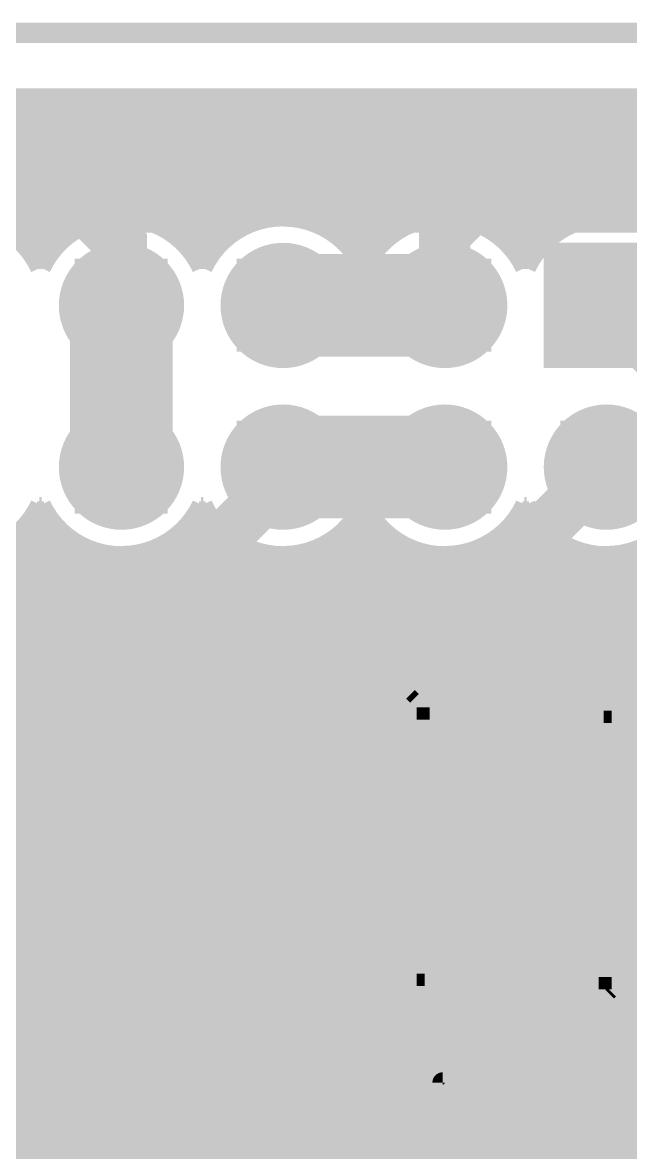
# Model space of a CAD drawing. Extents: x -5 to 208, y -5 to 206.
# Drawn here: x 133.3 to 140.82, y 192.46 to 206.43 of the extents above; entities that cross this region are included whole.
import ezdxf

# ---------------------------------------------------------------- set-up
doc = ezdxf.new("R2010")
doc.units = 0
doc.header["$MEASUREMENT"] = 0
doc.layers.get('0').update_dxf_attribs({"linetype": 'CONTINUOUS'})
for name, color, linetype in [('22-301-0_BOT', 7, 'CONTINUOUS'), ('22-301-0_DRD', 7, 'CONTINUOUS'), ('22-301-0_IN1', 1, 'CONTINUOUS'), ('22-301-0_IN2', 4, 'CONTINUOUS'), ('22-301-0_SMB', 3, 'CONTINUOUS'), ('22-301-0_SMT', 5, 'CONTINUOUS'), ('22-301-0_SST', 10, 'CONTINUOUS'), ('22-301-0_TOP', 14, 'CONTINUOUS'), ('THRUHOLE_TAP', 11, 'CONTINUOUS')]:
    doc.layers.add(name, color=color, linetype=linetype)

# ---------------------------------------------------------------- blocks, each defined once
blk = doc.blocks.new('ROUND_31')
at = {"const_width": 0.7747}
blk.add_lwpolyline([(-0.38735, 0, 1), (0.38735, 0, 1)], format="xyb", close=True, dxfattribs=at)
blk = doc.blocks.new('SQUARE_32')
blk.add_solid([(0.7747, 0.7747), (0.7747, -0.7747), (-0.7747, 0.7747), (-0.7747, -0.7747)])
blk = doc.blocks.new('ROUND_66')
at = {"const_width": 0.35052}
blk.add_lwpolyline([(-0.17526, 0, 1), (0.17526, 0, 1)], format="xyb", close=True, dxfattribs=at)
blk = doc.blocks.new('ROUND_69')
at = {"const_width": 0.35052}
blk.add_lwpolyline([(-0.17526, 0, 1), (0.17526, 0, 1)], format="xyb", close=True, dxfattribs=at)
blk = doc.blocks.new('RECTANGLE_5')
blk.add_solid([(0.4064, 0.4826), (0.4064, -0.4826), (-0.4064, 0.4826), (-0.4064, -0.4826)])
blk = doc.blocks.new('RECTANGLE_6')
blk.add_solid([(0.4826, 0.4064), (0.4826, -0.4064), (-0.4826, 0.4064), (-0.4826, -0.4064)])
blk = doc.blocks.new('RECTANGLE_15')
blk.add_solid([(1.0795, 1.3716), (1.0795, -1.3716), (-1.0795, 1.3716), (-1.0795, -1.3716)])
blk = doc.blocks.new('RECTANGLE_33')
blk.add_solid([(0.29972, 0.52451), (0.29972, -0.52451), (-0.29972, 0.52451), (-0.29972, -0.52451)])
blk = doc.blocks.new('ROUND_74')
at = {"const_width": 0.10033}
blk.add_lwpolyline([(-0.050164, 0, 1), (0.050164, 0, 1)], format="xyb", close=True, dxfattribs=at)
blk = doc.blocks.new('ROUND_79')
at = {"const_width": 0.40005}
blk.add_lwpolyline([(-0.200024, 0, 1), (0.200024, 0, 1)], format="xyb", close=True, dxfattribs=at)

msp = doc.modelspace()

# ---------------------------------------------------------------- linework, layer by layer
at = {"layer": '22-301-0_BOT', "const_width": 0.254}
for points in [[(140.52296, 199.82688, 0.4142136), (141.62532, 200.92924)], [(132.5245, 199.82688, 0.2913182), (133.52526, 200.46188)], [(133.52526, 200.46188, 0.2913182), (134.52602, 199.82434)], [(134.52602, 199.82688, 0.2910539), (135.52424, 200.46188)], [(135.52424, 200.46188, 0.2913182), (136.525, 199.82434)], [(136.525, 199.82688, 0.2910539), (137.52322, 200.46188)], [(137.52322, 200.46188, 0.2913182), (138.52398, 199.82434)], [(138.52398, 199.82688, 0.2913182), (139.52474, 200.46188)], [(139.5222, 200.46188, 0.2913182), (140.52296, 199.82434)]]:
    msp.add_lwpolyline(points, format="xyb", dxfattribs=at)
for points in [[(133.5405, 200.4314), (133.51002, 200.4314)], [(135.4836, 200.3806), (135.4836, 191.1477)], [(135.53948, 200.4314), (135.509, 200.4314)], [(137.53846, 200.4314), (137.51052, 200.4314)], [(137.541, 200.42632), (137.541, 191.1477)], [(139.53744, 200.4314), (139.5095, 200.4314)], [(133.6929, 200.2028), (133.35508, 200.2028)], [(133.4262, 200.2917), (133.4262, 190.88608)], [(133.6548, 200.25106), (133.6548, 191.09436)], [(135.69442, 200.2028), (135.3566, 200.2028)], [(137.6934, 200.2028), (137.35558, 200.2028)], [(139.69238, 200.2028), (139.35456, 200.2028)], [(139.3698, 200.22058), (139.3698, 191.1477)], [(139.5984, 200.32726), (139.5984, 191.1477)], [(135.255, 200.1012), (135.255, 191.1477)], [(135.7122, 200.18248), (135.7122, 191.1477)], [(137.3124, 200.15454), (137.3124, 191.1477)], [(137.7696, 200.12406), (137.7696, 191.1477)], [(139.827, 200.07326), (139.827, 191.1477)], [(133.9723, 199.9742), (133.07822, 199.9742)], [(133.1976, 200.05294), (133.1976, 166.37)], [(133.8834, 200.03008), (133.8834, 191.17056)], [(135.0264, 199.94626), (135.0264, 191.1477)], [(135.97128, 199.9742), (135.0772, 199.9742)], [(135.9408, 199.99198), (135.9408, 191.1477)], [(137.97026, 199.9742), (137.07618, 199.9742)], [(137.0838, 199.97674), (137.0838, 191.1477)], [(137.9982, 199.95896), (137.9982, 191.1477)], [(139.97178, 199.9742), (139.07516, 199.9742)], [(139.1412, 200.01484), (139.1412, 191.1477)], [(140.0556, 199.93102), (140.0556, 191.1477)], [(134.112, 199.90562), (134.112, 191.16802)], [(134.3406, 199.84212), (134.3406, 191.1477)], [(134.5692, 199.82688), (134.5692, 191.1477)], [(134.7978, 199.8599), (134.7978, 191.1477)], [(136.1694, 199.8853), (136.1694, 191.1477)], [(136.398, 199.83196), (136.398, 191.1477)], [(136.6266, 199.82942), (136.6266, 191.1477)], [(136.8552, 199.87514), (136.8552, 191.1477)], [(138.2268, 199.86752), (138.2268, 191.1477)], [(138.4554, 199.82688), (138.4554, 191.1477)], [(138.684, 199.83704), (138.684, 191.1477)], [(138.9126, 199.89546), (138.9126, 191.1477)], [(140.2842, 199.85228), (140.2842, 191.1477)], [(140.5128, 199.82688), (140.5128, 191.1477)], [(140.7414, 199.8472), (140.7414, 191.1477)], [(195.834, 199.7456), (109.5502, 199.7456)], [(195.834, 199.517), (109.26318, 199.517)], [(195.834, 199.2884), (109.21746, 199.2884)], [(195.834, 199.0598), (109.5248, 199.0598)], [(195.834, 198.8312), (109.70768, 198.8312)], [(195.834, 198.6026), (109.82198, 198.6026)], [(195.834, 198.374), (109.89056, 198.374)], [(195.834, 198.1454), (109.91342, 198.1454)], [(195.834, 197.9168), (109.89818, 197.9168)], [(195.834, 197.6882), (109.8423, 197.6882)], [(195.834, 197.4596), (109.73816, 197.4596)], [(195.834, 197.231), (109.57306, 197.231)], [(195.834, 197.0024), (109.30382, 197.0024)], [(195.834, 196.7738), (106.6927, 196.7738)], [(195.834, 196.5452), (106.6927, 196.5452)], [(195.834, 196.3166), (106.6927, 196.3166)], [(195.834, 196.088), (106.6927, 196.088)], [(195.834, 195.8594), (106.6927, 195.8594)], [(195.834, 195.6308), (106.6927, 195.6308)], [(195.834, 195.4022), (106.6927, 195.4022)], [(202.057, 195.1736), (106.6927, 195.1736)], [(202.057, 194.945), (106.6927, 194.945)], [(202.057, 194.7164), (106.6927, 194.7164)], [(202.057, 194.4878), (106.6927, 194.4878)], [(202.057, 194.2592), (106.6927, 194.2592)], [(202.057, 194.0306), (106.6927, 194.0306)], [(202.057, 193.802), (106.6927, 193.802)], [(202.057, 193.5734), (106.6927, 193.5734)], [(178.61534, 193.3448), (106.72318, 193.3448)], [(178.35626, 193.1162), (106.70032, 193.1162)], [(178.12766, 192.8876), (106.58856, 192.8876)], [(177.89906, 192.659), (106.2863, 192.659)], [(177.67046, 192.4304), (104.14508, 192.4304)]]:
    msp.add_lwpolyline(points, dxfattribs=at)
at = {"layer": '22-301-0_DRD', "const_width": 0.254}
for points in [[(205.00086, 206.2988), (-2.99974, 206.2988)], [(134.52602, 203.56322), (134.52602, 202.29322)], [(136.525, 203.56322), (136.525, 202.29322)], [(138.52398, 203.56322), (138.52398, 202.29322)], [(140.52296, 203.56322), (140.52296, 202.29322)], [(135.16102, 202.92822), (133.89102, 202.92822)], [(137.16, 202.92822), (135.89, 202.92822)], [(139.15898, 202.92822), (137.88898, 202.92822)], [(141.15796, 202.92822), (139.88796, 202.92822)], [(134.52602, 201.56424), (134.52602, 200.29424)], [(136.525, 201.56424), (136.525, 200.29424)], [(138.52398, 201.56424), (138.52398, 200.29424)], [(140.52296, 201.56424), (140.52296, 200.29424)], [(135.16102, 200.92924), (133.89102, 200.92924)], [(137.16, 200.92924), (135.89, 200.92924)], [(139.15898, 200.92924), (137.88898, 200.92924)], [(141.15796, 200.92924), (139.88796, 200.92924)], [(135.5598, 194.818), (135.1788, 194.437)], [(135.5598, 194.818), (135.1788, 194.437)], [(136.0678, 194.818), (135.5598, 194.818)], [(136.0678, 194.818), (135.5598, 194.818)], [(136.4488, 194.437), (136.0678, 194.818)], [(136.4488, 194.437), (136.0678, 194.818)], [(135.1788, 194.437), (135.1788, 193.929)], [(135.1788, 194.437), (135.1788, 193.929)], [(136.4488, 193.929), (136.4488, 194.437)], [(136.4488, 193.929), (136.4488, 194.437)], [(135.1788, 193.929), (135.5598, 193.548)], [(135.1788, 193.929), (135.5598, 193.548)], [(136.0678, 193.548), (136.4488, 193.929)], [(136.0678, 193.548), (136.4488, 193.929)], [(135.5598, 193.548), (136.0678, 193.548)], [(135.5598, 193.548), (136.0678, 193.548)]]:
    msp.add_lwpolyline(points, dxfattribs=at)
at = {"layer": '22-301-0_IN1'}
for points, const_width in [([(162.3695, 202.92822), (162.3695, 204.9272), (162.3695, 204.978), (147.066, 204.978), (132.588, 204.978), (132.461, 204.978), (100.965, 204.978), (3.67792, 204.978), (0, 201.30008)], 1.27), ([(147.066, 204.978), (132.588, 204.978)], 1.27), ([(133.477, 200.37044), (133.477, 190.95212)], 0.254), ([(133.5659, 200.3806), (133.48208, 200.3806)], 0.254), ([(135.56742, 200.3806), (135.4836, 200.3806)], 0.254), ([(135.5344, 200.44156), (135.5344, 167.259)], 0.254), ([(137.5664, 200.3806), (137.48258, 200.3806)], 0.254), ([(139.56538, 200.3806), (139.48156, 200.3806)], 0.254), ([(137.3632, 200.21042), (137.3632, 167.259)], 0.254), ([(137.5918, 200.33742), (137.5918, 167.259)], 0.254), ([(139.4206, 200.28662), (139.4206, 167.259)], 0.254), ([(139.6492, 200.25614), (139.6492, 167.259)], 0.254), ([(133.2484, 200.09612), (133.2484, 167.259)], 0.254), ([(133.74116, 200.152), (133.30936, 200.152)], 0.254), ([(133.7056, 200.1901), (133.7056, 191.11976)], 0.254), ([(135.3058, 200.14946), (135.3058, 167.259)], 0.254), ([(135.74014, 200.152), (135.30834, 200.152)], 0.254), ([(135.763, 200.13168), (135.763, 167.259)], 0.254), ([(137.73912, 200.152), (137.30732, 200.152)], 0.254), ([(137.8204, 200.07834), (137.8204, 167.259)], 0.254), ([(139.74064, 200.152), (139.3063, 200.152)], 0.254), ([(134.07136, 199.9234), (132.97916, 199.9234)], 0.254), ([(133.9342, 199.99706), (133.9342, 191.17818)], 0.254), ([(136.07034, 199.9234), (134.97814, 199.9234)], 0.254), ([(135.0772, 199.9742), (135.0772, 167.259)], 0.254), ([(135.9916, 199.96404), (135.9916, 167.259)], 0.254), ([(138.06932, 199.9234), (136.97712, 199.9234)], 0.254), ([(137.1346, 200.00976), (137.1346, 167.259)], 0.254), ([(138.049, 199.93356), (138.049, 167.259)], 0.254), ([(140.07084, 199.9234), (138.9761, 199.9234)], 0.254), ([(139.192, 200.0504), (139.192, 167.259)], 0.254), ([(139.8778, 200.03516), (139.8778, 167.259)], 0.254), ([(134.1628, 199.88784), (134.1628, 191.15532)], 0.254), ([(134.3914, 199.8345), (134.3914, 191.04356)], 0.254), ([(134.62, 199.82942), (134.62, 190.7413)], 0.254), ([(134.8486, 199.87514), (134.8486, 167.259)], 0.254), ([(136.2202, 199.86752), (136.2202, 167.259)], 0.254), ([(136.4488, 199.82942), (136.4488, 167.259)], 0.254), ([(136.6774, 199.83704), (136.6774, 167.259)], 0.254), ([(136.906, 199.89292), (136.906, 167.259)], 0.254), ([(138.2776, 199.85228), (138.2776, 167.259)], 0.254), ([(138.5062, 199.82688), (138.5062, 167.259)], 0.254), ([(138.7348, 199.84466), (138.7348, 167.259)], 0.254), ([(138.9634, 199.91578), (138.9634, 167.259)], 0.254), ([(140.1064, 199.90816), (140.1064, 167.259)], 0.254), ([(140.335, 199.84212), (140.335, 167.259)], 0.254), ([(140.5636, 199.82688), (140.5636, 168.69664)], 0.254), ([(140.7922, 199.8599), (140.7922, 168.88206)], 0.254), ([(199.2122, 199.6948), (109.4994, 199.6948)], 0.254), ([(199.4408, 199.4662), (109.1692, 199.4662)], 0.254), ([(199.644, 199.2376), (109.30382, 199.2376)], 0.254), ([(199.644, 199.009), (109.57306, 199.009)], 0.254), ([(199.644, 198.7804), (109.73816, 198.7804)], 0.254), ([(199.644, 198.5518), (109.8423, 198.5518)], 0.254), ([(199.644, 198.3232), (109.89818, 198.3232)], 0.254), ([(199.644, 198.0946), (109.91342, 198.0946)], 0.254), ([(199.644, 197.866), (109.89056, 197.866)], 0.254), ([(199.644, 197.6374), (109.82198, 197.6374)], 0.254), ([(199.644, 197.4088), (109.70768, 197.4088)], 0.254), ([(199.644, 197.1802), (109.5248, 197.1802)], 0.254), ([(199.644, 196.9516), (109.21746, 196.9516)], 0.254), ([(199.644, 196.723), (71.53402, 196.723)], 0.254), ([(199.644, 196.4944), (71.53656, 196.4944)], 0.254), ([(199.644, 196.2658), (71.46036, 196.2658)], 0.254), ([(199.644, 196.0372), (71.25208, 196.0372)], 0.254), ([(199.644, 195.8086), (67.691, 195.8086)], 0.254), ([(199.644, 195.58), (67.691, 195.58)], 0.254), ([(199.644, 195.3514), (67.691, 195.3514)], 0.254), ([(199.644, 195.1228), (98.81108, 195.1228)], 0.254), ([(199.644, 194.8942), (99.01936, 194.8942)], 0.254), ([(199.644, 194.6656), (99.09556, 194.6656)], 0.254), ([(199.644, 194.437), (99.09302, 194.437)], 0.254), ([(199.644, 194.2084), (99.00412, 194.2084)], 0.254), ([(199.644, 193.9798), (98.77298, 193.9798)], 0.254), ([(199.644, 193.7512), (106.54792, 193.7512)], 0.254), ([(199.644, 193.5226), (106.68508, 193.5226)], 0.254), ([(199.644, 193.294), (106.72572, 193.294)], 0.254), ([(199.644, 193.0654), (106.68508, 193.0654)], 0.254), ([(199.644, 192.8368), (106.54792, 192.8368)], 0.254), ([(199.644, 192.6082), (104.18318, 192.6082)], 0.254), ([(199.644, 192.3796), (104.12476, 192.3796)], 0.254)]:
    msp.add_lwpolyline(points, dxfattribs=dict(at, const_width=const_width))
at = {"layer": '22-301-0_IN1', "const_width": 0.254}
for points in [[(140.52296, 199.82688, 0.4142136), (141.62532, 200.92924)], [(132.5245, 199.82688, 0.2913182), (133.52526, 200.46188)], [(133.52526, 200.46188, 0.2913182), (134.52602, 199.82434)], [(134.52602, 199.82688, 0.2910539), (135.52424, 200.46188)], [(135.52424, 200.46188, 0.2913182), (136.525, 199.82434)], [(136.525, 199.82688, 0.2910539), (137.52322, 200.46188)], [(137.52322, 200.46188, 0.2913182), (138.52398, 199.82434)], [(138.52398, 199.82688, 0.2913182), (139.52474, 200.46188)], [(139.5222, 200.46188, 0.2913182), (140.52296, 199.82434)]]:
    msp.add_lwpolyline(points, format="xyb", dxfattribs=at)
at = {"layer": '22-301-0_IN2', "const_width": 0.254}
for points in [[(146.43608, 205.232), (67.691, 205.232)], [(133.2484, 205.232), (133.2484, 203.76388)], [(133.477, 205.232), (133.477, 203.48956)], [(133.7056, 205.232), (133.7056, 203.66736)], [(133.9342, 205.232), (133.9342, 203.8604)], [(134.1628, 205.232), (134.1628, 203.97216)], [(134.3914, 205.232), (134.3914, 204.0255)], [(134.62, 205.232), (134.62, 204.02804)], [(134.8486, 205.232), (134.8486, 203.98486)], [(135.0772, 205.232), (135.0772, 203.8858)], [(135.3058, 205.232), (135.3058, 203.71054)], [(135.5344, 205.232), (135.5344, 203.4159)], [(135.763, 205.232), (135.763, 203.72832)], [(135.9916, 205.232), (135.9916, 203.89596)], [(136.2202, 205.232), (136.2202, 203.98994)], [(136.4488, 205.232), (136.4488, 204.03058)], [(136.6774, 205.232), (136.6774, 204.02296)], [(136.906, 205.232), (136.906, 203.96454)], [(137.1346, 205.232), (137.1346, 203.85024)], [(137.3632, 205.232), (137.3632, 203.64704)], [(137.5918, 205.232), (137.5918, 203.52004)], [(137.8204, 205.232), (137.8204, 203.77912)], [(138.049, 205.232), (138.049, 203.92644)], [(138.2776, 205.232), (138.2776, 204.00518)], [(138.5062, 205.232), (138.5062, 204.03312)], [(138.7348, 205.232), (138.7348, 204.0128)], [(138.9634, 205.232), (138.9634, 203.94168)], [(139.192, 205.232), (139.192, 203.80706)], [(139.4206, 205.232), (139.4206, 203.57338)], [(139.6492, 205.232), (139.6492, 203.60132)], [(139.8778, 205.232), (139.8778, 203.82484)], [(140.1064, 205.232), (140.1064, 203.95184)], [(140.335, 205.232), (140.335, 204.01534)], [(140.5636, 205.232), (140.5636, 204.03312)], [(140.7922, 205.232), (140.7922, 204.0001)], [(146.39798, 205.105), (67.691, 205.105)], [(146.3929, 204.8764), (67.691, 204.8764)], [(146.47164, 204.6478), (67.691, 204.6478)], [(146.67738, 204.4192), (67.691, 204.4192)], [(199.644, 204.1906), (67.691, 204.1906)], [(134.13486, 203.962), (132.91566, 203.962)], [(136.13384, 203.962), (134.91464, 203.962)], [(138.13282, 203.962), (136.91362, 203.962)], [(140.13434, 203.962), (138.9126, 203.962)], [(161.98088, 203.962), (140.91412, 203.962)], [(133.7691, 203.7334), (133.28142, 203.7334)], [(135.76808, 203.7334), (135.2804, 203.7334)], [(137.76706, 203.7334), (137.28192, 203.7334)], [(139.76604, 203.7334), (139.2809, 203.7334)], [(133.58368, 203.5048), (133.46684, 203.5048)], [(135.58266, 203.5048), (135.46582, 203.5048)], [(137.58164, 203.5048), (137.46734, 203.5048)], [(139.58062, 203.5048), (139.46632, 203.5048)], [(133.477, 200.37044), (133.477, 190.95212)], [(135.5344, 200.44156), (135.5344, 179.6542)], [(133.61416, 200.3044), (133.43382, 200.3044)], [(135.61568, 200.3044), (135.43534, 200.3044)], [(137.3632, 200.21042), (137.3632, 179.6542)], [(137.61466, 200.3044), (137.43432, 200.3044)], [(137.5918, 200.33742), (137.5918, 179.6542)], [(139.4206, 200.28662), (139.4206, 179.6542)], [(139.61364, 200.3044), (139.4333, 200.3044)], [(139.6492, 200.25614), (139.6492, 179.6542)], [(133.82498, 200.0758), (133.22554, 200.0758)], [(133.2484, 200.09612), (133.2484, 179.6542)], [(133.7056, 200.1901), (133.7056, 191.11976)], [(135.82396, 200.0758), (135.22452, 200.0758)], [(135.3058, 200.14946), (135.3058, 179.6542)], [(135.763, 200.13168), (135.763, 179.6542)], [(137.82294, 200.0758), (137.2235, 200.0758)], [(137.8204, 200.07834), (137.8204, 179.6542)], [(139.82446, 200.0758), (139.22248, 200.0758)], [(133.9342, 199.99706), (133.9342, 191.17818)], [(135.0772, 199.9742), (135.0772, 179.6542)], [(135.9916, 199.96404), (135.9916, 179.6542)], [(137.1346, 200.00976), (137.1346, 179.6542)], [(138.049, 199.93356), (138.049, 179.6542)], [(139.192, 200.0504), (139.192, 179.6542)], [(139.8778, 200.03516), (139.8778, 179.6542)], [(134.31012, 199.8472), (132.7404, 199.8472)], [(134.1628, 199.88784), (134.1628, 191.15532)], [(134.3914, 199.8345), (134.3914, 191.04356)], [(134.62, 199.82942), (134.62, 190.7413)], [(136.3091, 199.8472), (134.73938, 199.8472)], [(134.8486, 199.87514), (134.8486, 179.6542)], [(136.2202, 199.86752), (136.2202, 179.6542)], [(136.4488, 199.82942), (136.4488, 179.6542)], [(136.6774, 199.83704), (136.6774, 179.6542)], [(138.30808, 199.8472), (136.7409, 199.8472)], [(136.906, 199.89292), (136.906, 179.6542)], [(138.2776, 199.85228), (138.2776, 179.6542)], [(138.5062, 199.82688), (138.5062, 179.6542)], [(138.7348, 199.84466), (138.7348, 179.6542)], [(140.30706, 199.8472), (138.73988, 199.8472)], [(138.9634, 199.91578), (138.9634, 179.6542)], [(140.1064, 199.90816), (140.1064, 179.6542)], [(140.335, 199.84212), (140.335, 179.6542)], [(140.5636, 199.82688), (140.5636, 179.6542)], [(162.1536, 199.8472), (140.73886, 199.8472)], [(140.7922, 199.8599), (140.7922, 179.6542)], [(199.644, 199.6186), (109.4105, 199.6186)], [(199.644, 199.39), (108.97616, 199.39)], [(199.644, 199.1614), (109.4105, 199.1614)], [(199.644, 198.9328), (109.63656, 198.9328)], [(199.644, 198.7042), (109.7788, 198.7042)], [(199.644, 198.4756), (109.86516, 198.4756)], [(199.644, 198.247), (109.90834, 198.247)], [(199.644, 198.0184), (109.91088, 198.0184)], [(199.644, 197.7898), (109.87278, 197.7898)], [(199.644, 197.5612), (109.7915, 197.5612)], [(199.644, 197.3326), (109.65434, 197.3326)], [(199.644, 197.104), (109.44098, 197.104)], [(199.644, 196.8754), (109.05236, 196.8754)], [(199.644, 196.6468), (71.54418, 196.6468)], [(199.644, 196.4182), (71.52132, 196.4182)], [(199.644, 196.1896), (71.40956, 196.1896)], [(199.644, 195.961), (71.1073, 195.961)], [(199.644, 195.7324), (67.691, 195.7324)], [(199.644, 195.5038), (67.691, 195.5038)], [(199.644, 195.2752), (67.691, 195.2752)], [(199.644, 195.0466), (98.90252, 195.0466)], [(199.644, 194.818), (99.05492, 194.818)], [(199.644, 194.5894), (99.10318, 194.5894)], [(199.644, 194.3608), (99.0727, 194.3608)], [(199.644, 194.1322), (98.95078, 194.1322)], [(199.644, 193.9036), (106.34472, 193.9036)], [(199.644, 193.675), (106.60888, 193.675)], [(199.644, 193.4464), (106.70794, 193.4464)], [(199.644, 193.2178), (106.72064, 193.2178)], [(199.644, 192.9892), (106.65206, 192.9892)], [(199.644, 192.7606), (106.46664, 192.7606)], [(199.644, 192.532), (104.17302, 192.532)]]:
    msp.add_lwpolyline(points, dxfattribs=at)
for points in [[(133.52526, 203.39558, 0.2913182), (132.5245, 204.03312)], [(134.52602, 204.03312, 0.2913186), (133.52526, 203.39558)], [(135.52424, 203.39558, 0.2910537), (134.52602, 204.03058)], [(136.525, 204.03312, 0.2913186), (135.52424, 203.39558)], [(137.52322, 203.39812, 0.2904887), (136.525, 204.03058)], [(138.52398, 204.03312, 0.2907538), (137.52322, 203.39812)], [(139.5222, 203.39558, 0.2910537), (138.52398, 204.03058)], [(140.52296, 204.03312, 0.2910543), (139.52474, 203.39558)], [(141.62786, 202.92822, 0.4142136), (140.52296, 204.03312)], [(140.52296, 199.82688, 0.4142136), (141.62532, 200.92924)], [(132.5245, 199.82688, 0.2913182), (133.52526, 200.46188)], [(133.52526, 200.46188, 0.2913182), (134.52602, 199.82434)], [(134.52602, 199.82688, 0.2910539), (135.52424, 200.46188)], [(135.52424, 200.46188, 0.2913182), (136.525, 199.82434)], [(136.525, 199.82688, 0.2910539), (137.52322, 200.46188)], [(137.52322, 200.46188, 0.2913182), (138.52398, 199.82434)], [(138.52398, 199.82688, 0.2913182), (139.52474, 200.46188)], [(139.5222, 200.46188, 0.2913182), (140.52296, 199.82434)]]:
    msp.add_lwpolyline(points, format="xyb", dxfattribs=at)
at = {"layer": '22-301-0_SST'}
for points, const_width in [([(142.0241, 204.92974), (130.52552, 204.92974), (130.52552, 199.17918), (142.52448, 199.17918), (142.52448, 204.92974), (142.0241, 204.92974)], 0.19812), ([(135.0264, 204.92974), (135.0264, 203.92898), (130.52552, 203.92898)], 0.19812), ([(138.0236, 204.92974), (138.0236, 203.92898), (142.52448, 203.92898)], 0.19812), ([(141.29004, 204.93228), (141.29004, 204.68082), (140.03782, 204.68082)], 0.14986), ([(140.03782, 204.93228), (140.03782, 204.68082)], 0.14986), ([(141.29004, 204.93228), (140.03782, 204.93228)], 0.14986), ([(141.29004, 204.88656), (140.03782, 204.88656)], 0.14986), ([(140.10894, 204.93228), (140.10894, 204.68082)], 0.14986), ([(140.24356, 204.93228), (140.24356, 204.68082)], 0.14986), ([(140.37818, 204.93228), (140.37818, 204.68082)], 0.14986), ([(140.51026, 204.93228), (140.51026, 204.68082)], 0.14986), ([(140.64488, 204.93228), (140.64488, 204.68082)], 0.14986), ([(140.7795, 204.93228), (140.7795, 204.68082)], 0.14986), ([(141.29004, 204.75194), (140.03782, 204.75194)], 0.14986), ([(135.02386, 204.18044), (130.52552, 204.18044)], 0.14986), ([(138.02614, 204.18044), (142.52448, 204.18044)], 0.14986), ([(134.0231, 203.43114), (135.02386, 202.43038)], 0.14986), ([(135.02386, 203.43114), (134.0231, 202.43038)], 0.14986), ([(135.02386, 202.43038), (135.02386, 203.43114), (134.0231, 203.43114), (134.0231, 202.43038), (135.02386, 202.43038)], 0.14986), ([(137.02538, 202.43038), (137.02538, 203.43114), (136.02462, 203.43114), (136.02462, 202.43038), (137.02538, 202.43038)], 0.14986), ([(136.02462, 203.43114), (137.02538, 202.43038)], 0.14986), ([(137.02538, 203.43114), (136.02462, 202.43038)], 0.14986), ([(138.02614, 203.43114), (139.0269, 202.43038)], 0.14986), ([(139.0269, 202.43038), (139.0269, 203.43114), (138.02614, 203.43114), (138.02614, 202.43038), (139.0269, 202.43038)], 0.14986), ([(139.0269, 203.43114), (138.02614, 202.43038)], 0.14986), ([(141.02842, 202.43038), (141.02842, 203.43114), (140.02766, 203.43114), (140.02766, 202.43038), (141.02842, 202.43038)], 0.14986), ([(140.02766, 203.43114), (141.02842, 202.43038)], 0.14986), ([(141.02842, 203.43114), (140.02766, 202.43038)], 0.14986), ([(135.02386, 200.42886), (135.02386, 201.42962), (134.0231, 201.42962), (134.0231, 200.42886), (135.02386, 200.42886)], 0.14986), ([(134.0231, 201.42962), (135.02386, 200.42886)], 0.14986), ([(135.02386, 201.42962), (134.0231, 200.42886)], 0.14986), ([(137.02538, 200.42886), (137.02538, 201.42962), (136.02462, 201.42962), (136.02462, 200.42886), (137.02538, 200.42886)], 0.14986), ([(136.02462, 201.42962), (137.02538, 200.42886)], 0.14986), ([(137.02538, 201.42962), (136.02462, 200.42886)], 0.14986), ([(139.0269, 200.42886), (139.0269, 201.42962), (138.02614, 201.42962), (138.02614, 200.42886), (139.0269, 200.42886)], 0.14986), ([(138.02614, 201.42962), (139.0269, 200.42886)], 0.14986), ([(139.0269, 201.42962), (138.02614, 200.42886)], 0.14986), ([(141.02842, 201.42962), (140.02766, 200.42886)], 0.14986), ([(141.02842, 200.42886), (141.02842, 201.42962), (140.02766, 201.42962), (140.02766, 200.42886), (141.02842, 200.42886)], 0.14986), ([(140.02766, 201.42962), (141.02842, 200.42886)], 0.14986), ([(130.52552, 199.67956), (142.52448, 199.67956)], 0.14986), ([(140.52804, 199.17918), (139.52728, 199.17918), (139.52728, 198.92772), (133.52272, 198.92772), (133.52272, 199.17918)], 0.19812), ([(136.81456, 198.21144), (132.461, 198.21398), (130.8227, 198.21398), (130.8227, 194.21602), (137.9474, 194.2084), (138.4046, 194.6656), (138.4046, 197.866), (137.9728, 198.2216), (136.81456, 198.21144)], 0.1524), ([(135.4328, 198.1708), (135.4328, 194.2338)], 0.1524), ([(141.95044, 194.21856), (146.304, 194.21602), (147.9423, 194.21602), (147.9423, 198.21398), (140.8176, 198.2216), (140.3604, 197.7644), (140.3604, 194.564), (140.7922, 194.2084), (141.95044, 194.21856)], 0.1524), ([(137.6172, 198.03364), (137.6172, 197.74662)], 0.1524), ([(138.0998, 198.12), (138.1506, 198.0692)], 0.1524), ([(138.0998, 198.12), (138.2014, 198.0184), (138.176, 197.993), (138.176, 194.4878)], 0.1524), ([(138.1506, 198.0692), (138.2014, 197.993)], 0.1524), ([(137.79246, 197.97776), (137.541, 197.97776)], 0.1524), ([(137.75436, 198.01586), (137.75436, 197.7644)], 0.1524), ([(138.33602, 197.88124), (138.176, 197.88124)], 0.1524), ([(138.2014, 197.993), (138.3538, 197.866)], 0.1524), ([(138.2014, 197.993), (138.2014, 194.5132)], 0.1524), ([(138.33856, 197.8787), (138.33856, 194.65036)], 0.1524), ([(140.589, 197.9422), (140.4112, 197.7644)], 0.1524), ([(140.589, 197.9422), (140.589, 194.437)], 0.1524), ([(137.81024, 197.8406), (137.52322, 197.8406)], 0.1524), ([(138.3538, 197.74408), (138.176, 197.74408)], 0.1524), ([(138.3538, 197.866), (138.3538, 194.6656)], 0.1524), ([(140.4112, 197.7644), (140.4112, 194.564), (140.5636, 194.437), (140.6144, 194.3608), (140.6652, 194.31)], 0.1524), ([(140.589, 197.8406), (140.4874, 197.8406)], 0.1524), ([(140.5128, 197.866), (140.5128, 194.48018)], 0.1524), ([(138.3538, 197.60692), (138.176, 197.60692)], 0.1524), ([(140.589, 197.70344), (140.4112, 197.70344)], 0.1524), ([(138.3538, 197.46976), (138.176, 197.46976)], 0.1524), ([(140.589, 197.56628), (140.4112, 197.56628)], 0.1524), ([(138.3538, 197.3326), (138.176, 197.3326)], 0.1524), ([(140.589, 197.42912), (140.4112, 197.42912)], 0.1524), ([(138.3538, 197.19544), (138.176, 197.19544)], 0.1524), ([(140.589, 197.29196), (140.4112, 197.29196)], 0.1524), ([(138.3538, 197.05828), (138.176, 197.05828)], 0.1524), ([(140.589, 197.1548), (140.4112, 197.1548)], 0.1524), ([(138.3538, 196.92112), (138.176, 196.92112)], 0.1524), ([(140.589, 197.01764), (140.4112, 197.01764)], 0.1524), ([(138.3538, 196.78396), (138.176, 196.78396)], 0.1524), ([(140.589, 196.88048), (140.4112, 196.88048)], 0.1524), ([(138.3538, 196.6468), (138.176, 196.6468)], 0.1524), ([(140.589, 196.74332), (140.4112, 196.74332)], 0.1524), ([(138.3538, 196.50964), (138.176, 196.50964)], 0.1524), ([(140.589, 196.60616), (140.4112, 196.60616)], 0.1524), ([(138.3538, 196.37248), (138.176, 196.37248)], 0.1524), ([(140.589, 196.469), (140.4112, 196.469)], 0.1524), ([(138.3538, 196.23532), (138.176, 196.23532)], 0.1524), ([(140.589, 196.33184), (140.4112, 196.33184)], 0.1524), ([(138.3538, 196.09816), (138.176, 196.09816)], 0.1524), ([(138.91006, 195.66636), (138.73988, 195.72478), (138.73988, 196.08038), (138.91006, 196.1388), (139.5857, 196.1388), (139.75588, 196.08038), (139.75588, 195.72478), (139.5857, 195.66636)], 0.1524), ([(140.589, 196.19468), (140.4112, 196.19468)], 0.1524), ([(138.3538, 195.961), (138.176, 195.961)], 0.1524), ([(140.589, 196.05752), (140.4112, 196.05752)], 0.1524), ([(138.3538, 195.82384), (138.176, 195.82384)], 0.1524), ([(140.589, 195.92036), (140.4112, 195.92036)], 0.1524), ([(140.589, 195.7832), (140.4112, 195.7832)], 0.1524), ([(138.3538, 195.68668), (138.176, 195.68668)], 0.1524), ([(140.589, 195.64604), (140.4112, 195.64604)], 0.1524), ([(138.3538, 195.54952), (138.176, 195.54952)], 0.1524), ([(140.589, 195.50888), (140.4112, 195.50888)], 0.1524), ([(138.3538, 195.41236), (138.176, 195.41236)], 0.1524), ([(138.73988, 194.82816), (138.73988, 195.3006), (139.41806, 194.82816), (139.5857, 194.82816), (139.75588, 194.88658), (139.75588, 195.24218), (139.5857, 195.3006)], 0.1524), ([(140.589, 195.37172), (140.4112, 195.37172)], 0.1524), ([(138.3538, 195.2752), (138.176, 195.2752)], 0.1524), ([(140.589, 195.23456), (140.4112, 195.23456)], 0.1524), ([(138.3538, 195.13804), (138.176, 195.13804)], 0.1524), ([(140.589, 195.0974), (140.4112, 195.0974)], 0.1524), ([(138.3538, 195.00088), (138.176, 195.00088)], 0.1524), ([(140.589, 194.96024), (140.4112, 194.96024)], 0.1524), ([(138.3538, 194.86372), (138.176, 194.86372)], 0.1524), ([(140.589, 194.82308), (140.4112, 194.82308)], 0.1524), ([(138.3538, 194.72656), (138.176, 194.72656)], 0.1524), ([(138.3538, 194.6656), (138.176, 194.4878)], 0.1524), ([(140.589, 194.68592), (140.4112, 194.68592)], 0.1524), ([(138.2776, 194.5894), (138.176, 194.5894)], 0.1524), ([(140.589, 194.54876), (140.42898, 194.54876)], 0.1524), ([(140.589, 194.437), (140.5636, 194.4116)], 0.1524), ([(140.5636, 194.4116), (140.6652, 194.31)], 0.1524), ([(138.73988, 194.1068), (138.73988, 194.34556)], 0.1524), ([(138.73988, 194.22618), (139.75588, 194.22618), (139.5857, 194.34556)], 0.1524), ([(133.1595, 193.8655), (133.1595, 190.9445), (134.7978, 190.9445), (134.7978, 193.8655), (133.1595, 193.8655)], 0.1524), ([(135.0645, 192.2145), (137.9855, 192.2145), (137.9855, 193.8528), (135.0645, 193.8528), (135.0645, 192.2145)], 0.1524), ([(140.94968, 193.3194), (140.94968, 193.3702), (140.89888, 193.3702), (138.49858, 193.3702), (138.45032, 193.3702), (138.45032, 193.3194)], 0.1524), ([(138.45032, 190.2206), (138.45032, 193.3194)], 0.1524), ([(139.40028, 193.3194), (138.99896, 193.3194)], 0.1524)]:
    msp.add_lwpolyline(points, dxfattribs=dict(at, const_width=const_width))
at = {"layer": '22-301-0_SST', "const_width": 0.1524}
for points in [[(137.668, 198.0438, 0.4142136), (137.5156, 197.8914)], [(137.8204, 197.8914, 0.4142136), (137.668, 198.0438)], [(137.5156, 197.8914, 0.4142136), (137.668, 197.739)], [(137.668, 197.739, 0.4142136), (137.8204, 197.8914)], [(138.49858, 193.3702, 0.4142136), (138.44778, 193.3194)]]:
    msp.add_lwpolyline(points, format="xyb", dxfattribs=at)
at = {"layer": '22-301-0_TOP'}
for points, const_width in [([(134.52602, 202.92822), (134.52602, 203.67498), (133.35, 204.851), (130.556, 204.851), (127.635, 201.93), (127.635, 192.93078)], 0.635), ([(138.52398, 202.92822), (138.52398, 203.80198), (139.446, 204.724), (142.748, 204.724), (144.78, 202.692), (144.78, 202.6412)], 0.635), ([(134.52602, 202.92822), (134.52602, 200.92924)], 1.27), ([(138.52398, 202.92822), (136.525, 202.92822)], 1.27), ([(141.9352, 196.215), (141.9352, 196.2912), (142.621, 196.977), (142.621, 200.83272), (140.52296, 202.92822)], 0.635), ([(138.52398, 200.92924), (136.525, 200.92924)], 1.27), ([(133.985, 193.1162), (134.62, 193.7512), (134.62, 198.882), (136.525, 200.787), (136.525, 200.92924)], 0.635), ([(140.52296, 200.92924), (136.8298, 197.23608), (136.8298, 196.215)], 0.635), ([(136.8298, 196.215), (137.2362, 195.8086), (137.2362, 193.04)], 0.635), ([(133.7945, 194.3354), (130.8227, 194.3354)], 0.254), ([(133.2992, 194.3354), (133.2992, 194.0306)], 0.254), ([(133.5278, 194.3354), (133.5278, 194.0306)], 0.254), ([(133.7564, 194.3354), (133.7564, 194.05346)], 0.254), ([(133.7945, 194.3354), (133.7945, 194.09156)], 0.254), ([(135.4455, 194.3354), (135.4455, 194.0306)], 0.254), ([(136.4107, 194.3354), (135.4455, 194.3354)], 0.254), ([(135.5852, 194.3354), (135.5852, 194.0306)], 0.254), ([(135.8138, 193.04), (135.8138, 194.183)], 0.635), ([(135.8138, 194.183), (135.8138, 193.04)], 0.635), ([(135.8138, 194.3354), (135.8138, 194.0306)], 0.254), ([(136.0424, 194.3354), (136.0424, 194.0306)], 0.254), ([(136.271, 194.3354), (136.271, 194.0306)], 0.254), ([(136.4107, 194.3354), (136.4107, 194.0306)], 0.254), ([(133.7945, 194.31), (129.6924, 194.31)], 0.254), ([(136.4107, 194.31), (135.4455, 194.31)], 0.254), ([(133.7818, 194.0814), (129.6924, 194.0814)], 0.254), ([(133.7945, 194.09156), (133.731, 194.0306)], 0.254), ([(136.4107, 194.0814), (135.4455, 194.0814)], 0.254), ([(133.731, 194.0306), (133.0706, 194.0306)], 0.254), ([(136.3218, 194.0306), (135.4455, 194.0306)], 0.254), ([(135.8138, 194.0306), (135.8138, 193.04)], 0.254), ([(136.4107, 194.0306), (136.3218, 194.0306)], 0.254), ([(139.19962, 193.294), (137.4902, 193.294), (137.2362, 193.04)], 0.635), ([(140.20038, 193.294), (141.9098, 193.294), (142.1638, 193.04)], 0.635), ([(133.985, 193.1162), (132.08, 193.1162)], 0.635)]:
    msp.add_lwpolyline(points, dxfattribs=dict(at, const_width=const_width))

# ---------------------------------------------------------------- block references
at = {"layer": '22-301-0_BOT'}
for name, p in [('ROUND_31', (134.52602, 202.92822)), ('ROUND_31', (136.525, 202.92822)), ('ROUND_31', (138.52398, 202.92822)), ('SQUARE_32', (140.52296, 202.92822)), ('ROUND_31', (134.52602, 200.92924)), ('ROUND_31', (136.525, 200.92924)), ('ROUND_31', (138.52398, 200.92924)), ('ROUND_31', (140.52296, 200.92924)), ('ROUND_66', (135.8138, 194.183))]:
    msp.add_blockref(name, p, dxfattribs=at)
at = {"layer": '22-301-0_IN1'}
for name, p in [('ROUND_31', (134.52602, 202.92822)), ('ROUND_31', (136.525, 202.92822)), ('ROUND_31', (138.52398, 202.92822)), ('ROUND_31', (140.52296, 202.92822)), ('ROUND_31', (134.52602, 200.92924)), ('ROUND_31', (136.525, 200.92924)), ('ROUND_31', (138.52398, 200.92924)), ('ROUND_31', (140.52296, 200.92924)), ('ROUND_66', (135.8138, 194.183))]:
    msp.add_blockref(name, p, dxfattribs=at)
at = {"layer": '22-301-0_IN2'}
for name, p in [('ROUND_31', (134.52602, 202.92822)), ('ROUND_31', (136.525, 202.92822)), ('ROUND_31', (138.52398, 202.92822)), ('ROUND_31', (140.52296, 202.92822)), ('ROUND_31', (134.52602, 200.92924)), ('ROUND_31', (136.525, 200.92924)), ('ROUND_31', (138.52398, 200.92924)), ('ROUND_31', (140.52296, 200.92924)), ('ROUND_69', (135.8138, 194.183))]:
    msp.add_blockref(name, p, dxfattribs=at)
at = {"layer": '22-301-0_SMB'}
for name, p in [('ROUND_31', (134.52602, 202.92822)), ('ROUND_31', (136.525, 202.92822)), ('ROUND_31', (138.52398, 202.92822)), ('SQUARE_32', (140.52296, 202.92822)), ('ROUND_31', (134.52602, 200.92924)), ('ROUND_31', (136.525, 200.92924)), ('ROUND_31', (138.52398, 200.92924)), ('ROUND_31', (140.52296, 200.92924))]:
    msp.add_blockref(name, p, dxfattribs=at)
at = {"layer": '22-301-0_SMT'}
for name, p in [('ROUND_31', (134.52602, 202.92822)), ('ROUND_31', (136.525, 202.92822)), ('ROUND_31', (138.52398, 202.92822)), ('SQUARE_32', (140.52296, 202.92822)), ('ROUND_31', (134.52602, 200.92924)), ('ROUND_31', (136.525, 200.92924)), ('ROUND_31', (138.52398, 200.92924)), ('ROUND_31', (140.52296, 200.92924)), ('RECTANGLE_15', (132.4102, 196.215)), ('RECTANGLE_15', (136.8298, 196.215)), ('RECTANGLE_33', (139.19962, 193.294)), ('RECTANGLE_33', (140.20038, 193.294)), ('RECTANGLE_6', (133.985, 193.1162)), ('RECTANGLE_5', (135.8138, 193.04)), ('RECTANGLE_5', (137.2362, 193.04))]:
    msp.add_blockref(name, p, dxfattribs=at)
at = {"layer": '22-301-0_TOP'}
for name, p in [('ROUND_31', (134.52602, 202.92822)), ('ROUND_31', (136.525, 202.92822)), ('ROUND_31', (138.52398, 202.92822)), ('SQUARE_32', (140.52296, 202.92822)), ('ROUND_31', (134.52602, 200.92924)), ('ROUND_31', (136.525, 200.92924)), ('ROUND_31', (138.52398, 200.92924)), ('ROUND_31', (140.52296, 200.92924)), ('RECTANGLE_15', (132.4102, 196.215)), ('RECTANGLE_15', (136.8298, 196.215)), ('ROUND_66', (135.8138, 194.183)), ('RECTANGLE_33', (139.19962, 193.294)), ('RECTANGLE_33', (140.20038, 193.294)), ('RECTANGLE_6', (133.985, 193.1162)), ('RECTANGLE_5', (135.8138, 193.04)), ('RECTANGLE_5', (137.2362, 193.04))]:
    msp.add_blockref(name, p, dxfattribs=at)
at = {"layer": 'THRUHOLE_TAP'}
for name, p in [('ROUND_79', (134.52602, 202.92822)), ('ROUND_79', (136.525, 202.92822)), ('ROUND_79', (138.52398, 202.92822)), ('ROUND_79', (140.52296, 202.92822)), ('ROUND_79', (134.52602, 200.92924)), ('ROUND_79', (136.525, 200.92924)), ('ROUND_79', (138.52398, 200.92924)), ('ROUND_79', (140.52296, 200.92924)), ('ROUND_74', (135.8138, 194.183))]:
    msp.add_blockref(name, p, dxfattribs=at)

doc.saveas('drawing.dxf')
